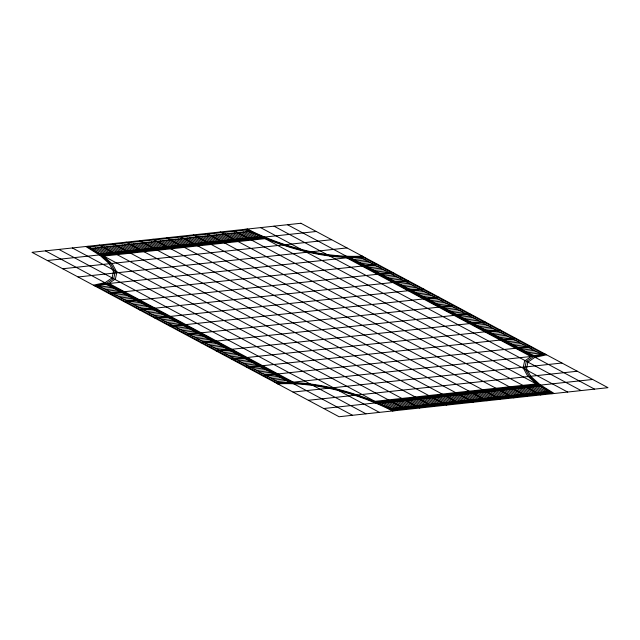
<?xml version="1.0" encoding="UTF-8"?>
<svg xmlns="http://www.w3.org/2000/svg" width="640" height="640" viewBox="0 0 640 640"><rect width="100%" height="100%" fill="white"/><g stroke="black" fill="none" stroke-linecap="round" stroke-linejoin="round"><path stroke-width="0.96" d="M95.976 286.576L108.296 283.84L115.416 278.96L116.856 272.256L112.504 264.2L102.672 255.336L88.024 246.264M544.024 353.424L531.704 356.16L524.584 361.04L523.144 367.744L527.496 375.8L537.328 384.664L551.976 393.736M94.696 285.888L106.768 283.208L113.752 278.424L115.152 271.864L110.896 263.968L101.264 255.28L86.904 246.384M545.304 354.112L533.232 356.792L526.248 361.576L524.848 368.136L529.104 376.032L538.736 384.72L553.096 393.616M89.16 246.968L246.32 229.984M91.424 248.368L249.176 231.32M100.48 253.976L260.592 236.672M47.352 260.536L316.272 231.48M102.72 255.376L263.464 238.016M103.536 256.112L265.208 238.648M62.704 268.76L331.632 239.704M78.064 276.984L346.984 247.928M100.616 286.896L109.576 285.928M353.848 259.536L362.816 258.568M103.176 288.264L112.136 287.296M356.408 260.904L365.376 259.936M105.736 289.632L114.696 288.664M358.968 262.272L367.936 261.304M108.296 291.008L117.256 290.032M361.528 263.64L370.488 262.672M110.848 292.376L119.816 291.408M364.088 265.016L373.048 264.048M108.768 293.424L377.688 264.368M113.408 293.744L122.376 292.776M366.648 266.384L375.608 265.416M115.968 295.112L124.936 294.144M369.208 267.752L378.168 266.784M118.528 296.488L127.496 295.52M371.76 269.128L380.728 268.152M121.088 297.856L130.048 296.888M374.32 270.496L383.288 269.528M123.648 299.224L132.608 298.256M376.88 271.864L385.848 270.896M126.208 300.592L135.168 299.624M379.44 273.232L388.408 272.264M124.12 301.64L393.048 272.592M128.768 301.968L137.728 301M382 274.608L390.96 273.64M131.32 303.336L140.288 302.368M384.56 275.976L393.52 275.008M133.88 304.704L142.848 303.736M387.12 277.344L396.08 276.376M136.44 306.08L145.408 305.104M389.68 278.712L398.64 277.744M139 307.448L147.968 306.48M392.232 280.088L401.2 279.12M141.56 308.816L150.52 307.848M394.792 281.456L403.76 280.488M139.48 309.864L408.4 280.808M144.12 310.184L153.08 309.216M397.352 282.824L406.32 281.856M146.68 311.56L155.64 310.592M399.912 284.2L408.88 283.224M149.24 312.928L158.2 311.96M402.472 285.568L411.432 284.6M151.792 314.296L160.76 313.328M405.032 286.936L413.992 285.968M154.352 315.664L163.32 314.696M407.592 288.304L416.552 287.336M156.912 317.04L165.88 316.072M410.144 289.68L419.112 288.712M154.832 318.088L423.752 289.032M159.472 318.408L168.44 317.44M412.704 291.048L421.672 290.08M162.032 319.776L170.992 318.808M415.264 292.416L424.232 291.448M164.592 321.152L173.552 320.176M417.824 293.784L426.792 292.816M167.152 322.52L176.112 321.552M420.384 295.16L429.344 294.192M169.712 323.888L178.672 322.92M422.944 296.528L431.904 295.56M172.264 325.256L181.232 324.288M425.504 297.896L434.464 296.928M170.184 326.304L439.104 297.248M174.824 326.632L183.792 325.664M428.064 299.264L437.024 298.296M177.384 328L186.352 327.032M430.616 300.64L439.584 299.672M179.944 329.368L188.912 328.4M433.176 302.008L442.144 301.04M182.504 330.736L191.464 329.768M435.736 303.376L444.704 302.408M185.064 332.112L194.024 331.144M438.296 304.752L447.264 303.776M187.624 333.48L196.584 332.512M440.856 306.12L449.816 305.152M185.536 334.528L454.464 305.472M190.184 334.848L199.144 333.88M443.416 307.488L452.376 306.52M192.736 336.224L201.704 335.248M445.976 308.856L454.936 307.888M195.296 337.592L204.264 336.624M448.536 310.232L457.496 309.264M197.856 338.96L206.824 337.992M451.088 311.6L460.056 310.632M200.416 340.328L209.384 339.36M453.648 312.968L462.616 312M202.976 341.704L211.936 340.736M456.208 314.336L465.176 313.368M200.896 342.752L469.816 313.696M205.536 343.072L214.496 342.104M458.768 315.712L467.736 314.744M208.096 344.44L217.056 343.472M461.328 317.08L470.288 316.112M210.656 345.808L219.616 344.84M463.888 318.448L472.848 317.48M213.208 347.184L222.176 346.216M466.448 319.824L475.408 318.848M215.768 348.552L224.736 347.584M469.008 321.192L477.968 320.224M218.328 349.92L227.296 348.952M471.56 322.56L480.528 321.592M216.248 350.968L485.168 321.912M220.888 351.288L229.856 350.32M474.12 323.928L483.088 322.96M223.448 352.664L232.408 351.696M476.68 325.304L485.648 324.336M226.008 354.032L234.968 353.064M479.24 326.672L488.208 325.704M228.568 355.4L237.528 354.432M481.8 328.04L490.76 327.072M231.12 356.776L240.088 355.8M484.36 329.408L493.32 328.44M233.68 358.144L242.648 357.176M486.92 330.784L495.88 329.816M231.6 359.192L500.52 330.136M236.24 359.512L245.208 358.544M489.48 332.152L498.44 331.184M238.8 360.88L247.768 359.912M492.032 333.52L501 332.552M241.36 362.256L250.32 361.288M494.592 334.896L503.56 333.92M243.92 363.624L252.88 362.656M497.152 336.264L506.12 335.296M246.48 364.992L255.44 364.024M499.712 337.632L508.68 336.664M249.04 366.36L258 365.392M502.272 339L511.232 338.032M246.952 367.408L515.88 338.36M251.592 367.736L260.56 366.768M504.832 340.376L513.792 339.408M254.152 369.104L263.12 368.136M507.392 341.744L516.352 340.776M256.712 370.472L265.68 369.504M509.952 343.112L518.912 342.144M259.272 371.848L268.24 370.872M512.504 344.48L521.472 343.512M261.832 373.216L270.792 372.248M515.064 345.856L524.032 344.888M264.392 374.584L273.352 373.616M350.72 257.856L517.624 347.224L526.592 346.256M262.312 375.632L531.232 346.576M266.952 375.952L275.912 374.984M520.184 348.592L529.152 347.624M269.512 377.328L278.472 376.36M522.744 349.968L531.704 348.992M272.064 378.696L281.032 377.728M525.304 351.336L534.264 350.368M274.624 380.064L283.592 379.096M527.864 352.704L536.824 351.736M277.184 381.432L286.152 380.464M530.424 354.072L539.384 353.104M293.016 392.072L561.936 363.016M308.368 400.296L577.296 371.24M374.792 401.352L536.464 383.888M376.536 401.984L537.28 384.624M323.728 408.52L592.648 379.464M379.408 403.328L539.52 386.024M390.824 408.68L548.576 391.632M392.248 409.344L549.712 392.336M393.68 410.016L550.84 393.032M363.616 256.832C322.872 258.8 282.344 247 246.016 229.192M364.896 257.52C323.32 259.528 281.968 247.48 244.896 229.312M275.104 382.48C316.68 380.472 358.032 392.52 395.104 410.688M276.384 383.168C317.128 381.2 357.656 393 393.984 410.808M363.608 257.544L543.072 353.64M361.032 257.608L541.168 354.064M533.552 355.752L517.624 347.224M287.472 224.712L594.552 389.136M348.12 257.904L531.672 356.184M346.472 257.744L531.08 356.592M274.032 226.168L581.104 390.584M260.584 227.624L567.664 392.04M247.616 231.488L257.848 236.976M536.776 386.32L547.016 391.8M245.376 231.736L255.608 237.216M534.536 386.56L544.776 392.04M243.136 231.976L253.368 237.456M532.296 386.808L542.536 392.288M240.888 232.216L251.128 237.696M530.056 387.048L540.296 392.528M238.648 232.464L248.888 237.944M527.816 387.288L538.048 392.768M233.688 230.528L540.768 394.944M236.408 232.704L246.648 238.184M525.576 387.528L535.808 393.008M234.168 232.944L244.408 238.424M523.336 387.776L533.568 393.256M231.928 233.184L242.16 238.664M521.096 388.016L531.328 393.496M229.688 233.432L239.92 238.912M518.848 388.256L529.088 393.736M227.448 233.672L237.68 239.152M516.608 388.496L526.848 393.984M225.208 233.912L235.44 239.392M514.368 388.744L524.608 394.224M220.248 231.976L527.32 396.4M222.96 234.152L233.2 239.632M512.128 388.984L522.368 394.464M220.72 234.4L230.96 239.88M509.888 389.224L520.12 394.704M218.48 234.64L228.72 240.12M507.648 389.472L517.88 394.952M216.24 234.88L226.48 240.36M505.408 389.712L515.64 395.192M214 235.12L224.232 240.608M503.168 389.952L513.4 395.432M211.76 235.368L221.992 240.848M500.92 390.192L511.16 395.672M206.8 233.432L513.88 397.848M209.52 235.608L219.752 241.088M498.68 390.44L508.92 395.92M207.28 235.848L217.512 241.328M496.44 390.68L506.68 396.16M205.032 236.096L215.272 241.576M494.2 390.92L504.44 396.4M202.792 236.336L213.032 241.816M491.96 391.16L502.192 396.64M200.552 236.576L210.792 242.056M489.72 391.408L499.952 396.888M198.312 236.816L208.544 242.296M487.48 391.648L497.712 397.128M193.352 234.888L500.432 399.304M196.072 237.064L206.304 242.544M485.24 391.888L495.472 397.368M193.832 237.304L204.064 242.784M482.992 392.128L493.232 397.616M191.592 237.544L201.824 243.024M480.752 392.376L490.992 397.856M189.344 237.784L199.584 243.264M478.512 392.616L488.752 398.096M187.104 238.032L197.344 243.512M476.272 392.856L486.512 398.336M184.864 238.272L195.104 243.752M474.032 393.104L484.264 398.584M179.904 236.336L486.984 400.76M182.624 238.512L192.864 243.992M471.792 393.344L482.024 398.824M180.384 238.752L190.616 244.24M469.552 393.584L479.784 399.064M178.144 239L188.376 244.48M467.312 393.824L477.544 399.304M175.904 239.24L186.136 244.72M465.064 394.072L475.304 399.552M173.664 239.48L183.896 244.96M462.824 394.312L473.064 399.792M171.416 239.728L181.656 245.208M460.584 394.552L470.824 400.032M166.464 237.792L473.536 402.208M169.176 239.968L179.416 245.448M458.344 394.792L468.584 400.272M166.936 240.208L177.176 245.688M456.104 395.04L466.336 400.52M164.696 240.448L174.936 245.928M453.864 395.28L464.096 400.76M162.456 240.696L172.688 246.176M451.624 395.52L461.856 401M160.216 240.936L170.448 246.416M449.384 395.76L459.616 401.248M157.976 241.176L168.208 246.656M447.136 396.008L457.376 401.488M153.016 239.24L460.096 403.664M155.736 241.416L165.968 246.896M444.896 396.248L455.136 401.728M153.488 241.664L163.728 247.144M442.656 396.488L452.896 401.968M151.248 241.904L161.488 247.384M440.416 396.736L450.656 402.216M149.008 242.144L159.248 247.624M438.176 396.976L448.408 402.456M146.768 242.384L157.008 247.872M435.936 397.216L446.168 402.696M144.528 242.632L154.76 248.112M433.696 397.456L443.928 402.936M139.568 240.696L446.648 405.112M142.288 242.872L152.52 248.352M431.456 397.704L441.688 403.184M140.048 243.112L150.28 248.592M429.208 397.944L439.448 403.424M137.808 243.36L148.04 248.84M426.968 398.184L437.208 403.664M135.56 243.6L145.8 249.08M424.728 398.424L434.968 403.904M133.32 243.84L143.56 249.32M422.488 398.672L432.72 404.152M131.08 244.08L141.32 249.56M420.248 398.912L430.48 404.392M126.12 242.152L433.2 406.568M128.84 244.328L139.08 249.808M418.008 399.152L428.24 404.632M126.6 244.568L136.832 250.048M415.768 399.392L426 404.88M124.36 244.808L134.592 250.288M413.52 399.64L423.76 405.12M122.12 245.048L132.352 250.528M411.28 399.88L421.52 405.36M119.88 245.296L130.112 250.776M409.04 400.12L419.28 405.6M117.632 245.536L127.872 251.016M406.8 400.368L417.04 405.848M112.68 243.6L419.752 408.024M115.392 245.776L125.632 251.256M404.56 400.608L414.792 406.088M113.152 246.016L123.392 251.504M402.32 400.848L412.552 406.328M110.912 246.264L121.152 251.744M400.08 401.088L410.312 406.568M108.672 246.504L118.904 251.984M397.84 401.336L408.072 406.816M106.432 246.744L116.664 252.224M395.592 401.576L405.832 407.056M104.192 246.992L114.424 252.472M393.352 401.816L403.592 407.296M99.232 245.056L406.312 409.472M101.952 247.232L112.184 252.712M391.112 402.056L401.352 407.536M99.704 247.472L109.944 252.952M388.872 402.304L399.112 407.784M97.464 247.712L107.704 253.192M386.632 402.544L396.864 408.024M95.224 247.96L105.464 253.44M384.392 402.784L394.624 408.264M92.984 248.2L103.224 253.68M382.152 403.024L392.384 408.512M72.336 247.96L379.416 412.376M58.896 249.416L365.968 413.832M108.92 283.408L293.528 382.256M108.328 283.816L291.88 382.096M45.448 250.864L352.528 415.288M106.448 284.248L289.28 382.144M98.832 285.936L278.968 382.392M96.928 286.36L276.392 382.456M113.456 271.464L112.08 277.888L105.24 282.576L93.416 285.2L362.336 256.144C322.424 258.072 282.728 246.512 247.136 229.072L554.216 393.496L540.152 384.784L530.712 376.272L526.544 368.536L527.92 362.112L534.76 357.424L546.584 354.8L277.664 383.856C317.576 381.928 357.272 393.488 392.864 410.928L85.784 246.504L99.848 255.216L109.288 263.728L113.456 271.464M300.92 223.264L32 252.32L339.08 416.736L608 387.68L300.92 223.264"/></g></svg>
